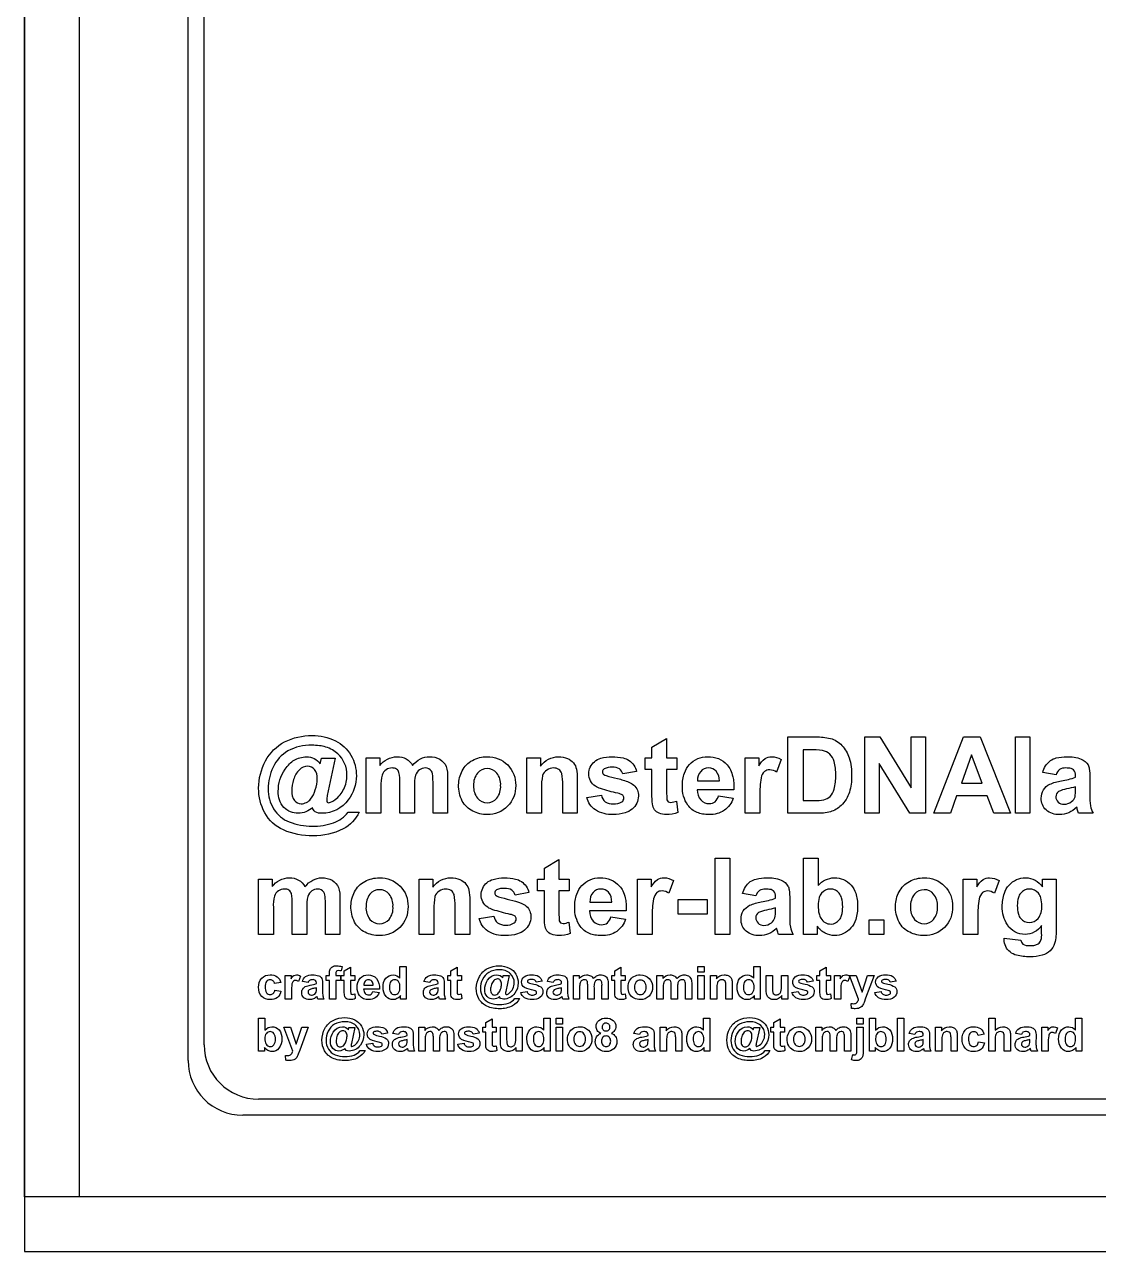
# Model space of a CAD drawing. Header units: millimetres. Extents: x -155 to 155, y -112 to 112.
# Drawn here: x -155 to -56.5, y -112.5 to 0 of the extents above; entities that cross this region are included whole.
import ezdxf

# ---------------------------------------------------------------- set-up
doc = ezdxf.new("R2010")
doc.units = ezdxf.units.MM
doc.layers.get('0').update_dxf_attribs({"lineweight": 25, "true_color": 0xffffff})

msp = doc.modelspace()

# ---------------------------------------------------------------- linework, layer by layer
for p, q in [((-140, -95), (-140, 95)), ((-138.54, -93.54), (-138.54, 93.54)), ((133.54, -98.54), (-133.54, -98.54)), ((135, -100), (-135, -100))]:
    msp.add_line(p, q)
at = {"flags": 128}
for points in [[(-155, -112.5), (155, -112.5), (155, 112.5), (-155, 112.5)], [(-150, -107.5), (-155, -107.5), (-155, 112.5), (-150, 112.5)], [(-77.96, -72.32), (-77.96, -65.32), (-76.58, -65.32), (-73.72, -70), (-73.72, -65.32), (-72.4, -65.32), (-72.4, -72.32), (-73.82, -72.32), (-76.64, -67.76), (-76.64, -72.32)], [(-64.6, -72.32), (-66.14, -72.32), (-66.75, -70.73), (-69.55, -70.73), (-70.12, -72.32), (-71.62, -72.32), (-68.9, -65.32), (-67.4, -65.32)], [(-64.16, -72.32), (-64.16, -65.32), (-62.82, -65.32), (-62.82, -72.32)], [(-67.2, -69.56), (-68.17, -66.96), (-69.11, -69.56)], [(-91.67, -83.43), (-91.67, -76.43), (-90.33, -76.43), (-90.33, -83.43)], [(-95.06, -81.56), (-95.06, -80.22), (-92.42, -80.22), (-92.42, -81.56)], [(-77.56, -83.43), (-77.56, -82.08), (-76.21, -82.08), (-76.21, -83.43)], [(-93.26, -86.89), (-93.26, -86.36), (-92.69, -86.36), (-92.69, -86.89)], [(-93.26, -89.36), (-93.26, -87.19), (-92.69, -87.19), (-92.69, -89.36)], [(-106.25, -91.65), (-106.25, -91.12), (-105.68, -91.12), (-105.68, -91.65)], [(-78.69, -91.65), (-78.69, -91.12), (-78.12, -91.12), (-78.12, -91.65)], [(-74.96, -94.12), (-74.96, -91.12), (-74.39, -91.12), (-74.39, -94.12)], [(-106.25, -94.12), (-106.25, -91.94), (-105.68, -91.94), (-105.68, -94.12)], [(155, -107.5), (-155, -107.5), (-155, -112.5), (155, -112.5)]]:
    msp.add_lwpolyline(points, close=True, dxfattribs=at)
for points in [[(-125.34, -72.23), (-124.32, -72.23, -0.156243), (-125.79, -73.75, -0.12852), (-128.55, -74.38, -0.109435), (-131.27, -73.85, -0.166187), (-132.98, -72.28, -0.125918), (-133.54, -70.02, -0.128105), (-132.9, -67.52, -0.150449), (-131.16, -65.78, -0.123071), (-128.64, -65.2, -0.117585), (-126.5, -65.67, -0.1509), (-125.07, -67, -0.13316), (-124.58, -68.88, -0.168806), (-125.33, -71.08, -0.248289), (-127.74, -72.32, -0.148642), (-128.34, -72.19, -0.188043), (-128.6, -71.78, -0.201905), (-129.9, -72.32, -0.213575), (-131.22, -71.78, -0.199219), (-131.74, -70.32, -0.153972), (-131.11, -68.28, -0.049048), (-130.7, -67.78, -0.05911), (-130.28, -67.45, -0.069768), (-129.75, -67.23, -0.066143), (-129.15, -67.15, -0.276439), (-127.9, -67.8), (-127.78, -67.27), (-126.52, -67.27), (-127.24, -70.69, 0.038222), (-127.3, -71.11, 0.189054), (-127.25, -71.29, 0.219244), (-127.12, -71.35, 0.153553), (-126.53, -71.07, 0.120212), (-125.74, -70.1, 0.116343), (-125.44, -68.83, 0.217836), (-126.29, -66.87, 0.059567), (-126.78, -66.51, 0.054528), (-127.39, -66.25, 0.040073), (-127.96, -66.13, 0.033246), (-128.66, -66.08, 0.134511), (-130.85, -66.61, 0.153583), (-132.21, -68.09, 0.112984), (-132.67, -70.09, 0.141524), (-132.16, -71.92, 0.162166), (-130.73, -73.12, 0.098602), (-128.63, -73.5, 0.092094), (-126.66, -73.19, 0.13646)], [(-95.21, -67.25), (-95.21, -68.32), (-96.13, -68.32), (-96.13, -70.37, 0.035648), (-96.1, -71.09, 0.181628), (-95.98, -71.26, 0.160133), (-95.76, -71.33, 0.080417), (-95.22, -71.2), (-95.1, -72.24, -0.102177), (-96.16, -72.44, -0.099927), (-96.82, -72.32, -0.141846), (-97.24, -72, -0.113145), (-97.43, -71.48, -0.036427), (-97.48, -70.53), (-97.48, -68.32), (-98.09, -68.32), (-98.09, -67.25), (-97.48, -67.25), (-97.48, -66.25), (-96.13, -65.46), (-96.13, -67.25)], [(-85.03, -65.32), (-82.45, -65.32, -0.066651), (-81.12, -65.46, -0.13445), (-80.06, -66.1, -0.108888), (-79.39, -67.24, -0.081368), (-79.17, -68.89, -0.082349), (-79.38, -70.38, -0.118801), (-80.13, -71.62, -0.116207), (-81.12, -72.18, -0.074054), (-82.37, -72.32), (-85.03, -72.32)], [(-123.67, -67.25), (-122.43, -67.25), (-122.43, -67.95, -0.235277), (-120.85, -67.14, -0.129718), (-120, -67.34, -0.139613), (-119.42, -67.95, -0.101575), (-118.7, -67.34, -0.12192), (-117.87, -67.14, -0.1345), (-116.92, -67.37, -0.162862), (-116.35, -68.03, -0.092461), (-116.21, -69.08), (-116.21, -72.32), (-117.55, -72.32), (-117.55, -69.43, 0.035317), (-117.6, -68.69, 0.105713), (-117.69, -68.45, 0.270403), (-118.26, -68.17, 0.156037), (-118.79, -68.34, 0.166543), (-119.15, -68.84, 0.073079), (-119.26, -69.89), (-119.26, -72.32), (-120.6, -72.32), (-120.6, -69.55, 0.062351), (-120.67, -68.59, 0.164044), (-120.89, -68.27, 0.153701), (-121.3, -68.17, 0.152556), (-121.86, -68.33, 0.168035), (-122.22, -68.82, 0.073712), (-122.33, -69.86), (-122.33, -72.32), (-123.67, -72.32)], [(-115.2, -69.72, -0.123553), (-114.87, -68.42, -0.150998), (-113.94, -67.47, -0.127339), (-112.59, -67.14, -0.209086), (-110.7, -67.89, -0.204443), (-109.97, -69.77, -0.204026), (-110.71, -71.68, -0.209746), (-112.58, -72.44, -0.117631), (-113.91, -72.12, -0.158117), (-114.87, -71.2, -0.125277)], [(-104.32, -72.32), (-105.66, -72.32), (-105.66, -69.74, 0.066918), (-105.75, -68.67, 0.160893), (-106.03, -68.3, 0.155342), (-106.49, -68.17, 0.155656), (-107.12, -68.36, 0.169059), (-107.5, -68.86, 0.067136), (-107.6, -70.03), (-107.6, -72.32), (-108.94, -72.32), (-108.94, -67.25), (-107.7, -67.25), (-107.7, -68, -0.245315), (-106.03, -67.14, -0.103846), (-105.22, -67.3, -0.128938), (-104.66, -67.71, -0.10627), (-104.4, -68.27, -0.054174), (-104.32, -69.17)], [(-103.45, -70.88), (-102.11, -70.67, 0.18029), (-101.76, -71.27, 0.166391), (-101.02, -71.47, 0.155465), (-100.24, -71.28, 0.248645), (-100.06, -70.92, 0.199595), (-100.16, -70.67, 0.114268), (-100.61, -70.49, -0.022667), (-102.2, -70.06, -0.072706), (-102.66, -69.84, -0.264093), (-103.27, -68.7, -0.228968), (-102.75, -67.59, -0.110544), (-102.17, -67.28, -0.067917), (-101.13, -67.14, -0.053984), (-100.12, -67.25, -0.093887), (-99.58, -67.48, -0.182043), (-98.89, -68.48), (-100.15, -68.71, 0.180964), (-100.46, -68.26, 0.151203), (-101.11, -68.1, 0.135077), (-101.87, -68.25, 0.26238), (-102.02, -68.52, 0.248693), (-101.89, -68.77, 0.085884), (-101.69, -68.87, 0.017239), (-100.63, -69.14, -0.039026), (-99.6, -69.47, -0.078719), (-99.14, -69.74, -0.229739), (-98.72, -70.74, -0.228885), (-99.3, -71.94, -0.107309), (-99.94, -72.28, -0.070881), (-101.02, -72.44, -0.153163), (-102.66, -72.02, -0.185415)], [(-91.37, -70.71), (-90.03, -70.94, -0.161959), (-90.84, -72.05, -0.154546), (-92.24, -72.44, -0.043264), (-92.85, -72.39, -0.053183), (-93.33, -72.25, -0.068844), (-93.81, -71.97, -0.069277), (-94.19, -71.57, -0.16058), (-94.69, -69.83, -0.080703), (-94.5, -68.64, -0.106223), (-94.04, -67.85, -0.218854), (-92.37, -67.14, -0.225986), (-90.58, -67.89, -0.068412), (-90.29, -68.34, -0.055312), (-90.07, -68.97, -0.033976), (-89.98, -69.5, -0.02689), (-89.96, -70.18), (-93.32, -70.18, 0.187559), (-92.99, -71.1, 0.216955), (-92.22, -71.44, 0.174733), (-91.69, -71.26, 0.154824)], [(-87.58, -72.32), (-88.92, -72.32), (-88.92, -67.25), (-87.67, -67.25), (-87.67, -67.97, -0.103253), (-87.1, -67.3, -0.145294), (-86.52, -67.14, -0.137444), (-85.63, -67.39), (-86.05, -68.56, 0.144699), (-86.68, -68.34, 0.173622), (-87.16, -68.5, 0.154431), (-87.47, -69.06, 0.053588), (-87.58, -70.76)], [(-83.62, -66.51), (-83.62, -71.15), (-82.57, -71.15, 0.05583), (-81.71, -71.08, 0.124678), (-81.14, -70.79, 0.132218), (-80.77, -70.11, 0.07098), (-80.63, -68.83, 0.075421), (-80.77, -67.58, 0.124877), (-81.17, -66.91, 0.138766), (-81.83, -66.58, 0.045436), (-82.99, -66.51)], [(-60.43, -68.8), (-61.65, -68.58, -0.176423), (-60.94, -67.49, -0.095549), (-60.41, -67.25, -0.058285), (-59.46, -67.14, -0.10661), (-58.12, -67.35, -0.157683), (-57.5, -67.89, -0.088446), (-57.38, -68.23, -0.037021), (-57.32, -69.09), (-57.34, -70.66, 0.045526), (-57.27, -71.64, 0.062955), (-57.03, -72.32), (-58.36, -72.32, -0.021123), (-58.49, -71.93, 0.01707), (-58.53, -71.77, -0.092773), (-59.27, -72.27, -0.10221), (-60.1, -72.44, -0.196135), (-61.34, -72.01, -0.215839), (-61.79, -70.94, -0.140244), (-61.58, -70.17, -0.147101), (-61.01, -69.66, -0.062063), (-59.94, -69.35, 0.046078), (-58.64, -69.02), (-58.64, -68.88, 0.220211), (-58.83, -68.33, 0.122377), (-59.04, -68.22, 0.056214), (-59.55, -68.17, 0.153548), (-60.11, -68.31, 0.154632)], [(-130.5, -70.27, 0.176807), (-130.26, -71.16, 0.229682), (-129.65, -71.45, 0.130467), (-129.14, -71.32, 0.093659), (-128.78, -71.02, 0.097299), (-128.34, -70.17, 0.07955), (-128.16, -69.13, 0.182195), (-128.41, -68.3, 0.228124), (-129.04, -68.01, 0.19283), (-129.8, -68.33, 0.136434), (-130.33, -69.23, 0.072312)], [(-113.83, -69.79, 0.186259), (-113.47, -70.94, 0.223842), (-112.58, -71.35, 0.224846), (-111.7, -70.94, 0.184924), (-111.35, -69.78, 0.185585), (-111.7, -68.63, 0.224846), (-112.58, -68.23, 0.223842), (-113.47, -68.63, 0.186259)], [(-91.29, -69.35, 0.187385), (-91.59, -68.47, 0.215443), (-92.29, -68.17, 0.2234), (-93.01, -68.49, 0.191238), (-93.3, -69.35)], [(-58.64, -69.89, -0.025113), (-59.46, -70.09, 0.078457), (-60.19, -70.33, 0.257618), (-60.45, -70.8, 0.210403), (-60.24, -71.29, 0.20332), (-59.7, -71.49, 0.161687), (-59.01, -71.25, 0.167362), (-58.69, -70.81, 0.062162), (-58.64, -70.16)], [(-83.57, -83.43), (-83.57, -76.43), (-82.23, -76.43), (-82.23, -78.95, -0.225809), (-80.76, -78.24, -0.222007), (-79.22, -78.91, -0.107927), (-78.8, -79.65, -0.07638), (-78.62, -80.84, -0.07508), (-78.8, -82.07, -0.106003), (-79.24, -82.84, -0.225712), (-80.74, -83.54, -0.120814), (-81.59, -83.32, -0.120148), (-82.32, -82.68), (-82.32, -83.43)], [(-105.08, -78.36), (-105.08, -79.42), (-106, -79.42), (-106, -81.47, 0.035648), (-105.97, -82.19, 0.181628), (-105.85, -82.36, 0.160133), (-105.63, -82.43, 0.080417), (-105.09, -82.3), (-104.97, -83.34, -0.102177), (-106.03, -83.54, -0.099927), (-106.69, -83.42, -0.141846), (-107.11, -83.1, -0.113145), (-107.3, -82.58, -0.036427), (-107.34, -81.64), (-107.34, -79.42), (-107.96, -79.42), (-107.96, -78.36), (-107.34, -78.36), (-107.34, -77.35), (-106, -76.56), (-106, -78.36)], [(-133.54, -78.36), (-132.3, -78.36), (-132.3, -79.05, -0.235277), (-130.72, -78.24, -0.129718), (-129.87, -78.44, -0.139613), (-129.29, -79.05, -0.101575), (-128.56, -78.44, -0.12192), (-127.74, -78.24, -0.1345), (-126.79, -78.47, -0.162862), (-126.22, -79.13, -0.092461), (-126.08, -80.18), (-126.08, -83.43), (-127.42, -83.43), (-127.42, -80.53, 0.035317), (-127.47, -79.79, 0.105713), (-127.56, -79.55, 0.270403), (-128.13, -79.27, 0.156037), (-128.66, -79.44, 0.166543), (-129.02, -79.94, 0.073079), (-129.13, -80.99), (-129.13, -83.43), (-130.47, -83.43), (-130.47, -80.65, 0.062351), (-130.54, -79.69, 0.164044), (-130.76, -79.37, 0.153701), (-131.17, -79.27, 0.152556), (-131.73, -79.43, 0.168035), (-132.09, -79.92, 0.073712), (-132.19, -80.96), (-132.19, -83.43), (-133.54, -83.43)], [(-125.07, -80.82, -0.123553), (-124.74, -79.53, -0.150998), (-123.81, -78.57, -0.127339), (-122.46, -78.24, -0.209086), (-120.57, -78.99, -0.204443), (-119.84, -80.88, -0.204026), (-120.58, -82.78, -0.209746), (-122.45, -83.54, -0.117631), (-123.78, -83.23, -0.158117), (-124.74, -82.3, -0.125277)], [(-114.19, -83.43), (-115.53, -83.43), (-115.53, -80.84, 0.066918), (-115.62, -79.78, 0.160893), (-115.9, -79.4, 0.155342), (-116.36, -79.27, 0.155656), (-116.99, -79.46, 0.169059), (-117.37, -79.96, 0.067136), (-117.47, -81.13), (-117.47, -83.43), (-118.81, -83.43), (-118.81, -78.36), (-117.57, -78.36), (-117.57, -79.1, -0.245315), (-115.9, -78.24, -0.103846), (-115.08, -78.4, -0.128938), (-114.53, -78.81, -0.10627), (-114.26, -79.37, -0.054174), (-114.19, -80.27)], [(-113.32, -81.98), (-111.97, -81.77, 0.18029), (-111.63, -82.37, 0.166391), (-110.89, -82.57, 0.155465), (-110.11, -82.38, 0.248645), (-109.93, -82.02, 0.199595), (-110.03, -81.77, 0.114268), (-110.47, -81.59, -0.022667), (-112.07, -81.16, -0.072706), (-112.53, -80.94, -0.264093), (-113.13, -79.8, -0.228968), (-112.61, -78.69, -0.110544), (-112.04, -78.38, -0.067917), (-111, -78.24, -0.053984), (-109.99, -78.35, -0.093887), (-109.45, -78.58, -0.182043), (-108.76, -79.58), (-110.02, -79.82, 0.180964), (-110.33, -79.36, 0.151203), (-110.98, -79.21, 0.135077), (-111.74, -79.35, 0.26238), (-111.89, -79.63, 0.248693), (-111.75, -79.87, 0.085884), (-111.56, -79.97, 0.017239), (-110.5, -80.25, -0.039026), (-109.47, -80.57, -0.078719), (-109, -80.84, -0.229739), (-108.58, -81.84, -0.228885), (-109.17, -83.04, -0.107309), (-109.81, -83.39, -0.070881), (-110.89, -83.54, -0.153163), (-112.53, -83.12, -0.185415)], [(-101.24, -81.81), (-99.9, -82.04, -0.161959), (-100.71, -83.16, -0.154546), (-102.1, -83.54, -0.043264), (-102.71, -83.49, -0.053183), (-103.19, -83.35, -0.068844), (-103.68, -83.07, -0.069277), (-104.06, -82.68, -0.16058), (-104.56, -80.93, -0.080703), (-104.37, -79.74, -0.106223), (-103.9, -78.95, -0.218854), (-102.24, -78.24, -0.225986), (-100.45, -78.99, -0.068412), (-100.15, -79.44, -0.055312), (-99.93, -80.07, -0.033976), (-99.85, -80.6, -0.02689), (-99.83, -81.28), (-103.19, -81.28, 0.187559), (-102.86, -82.21, 0.216955), (-102.09, -82.54, 0.174733), (-101.56, -82.37, 0.154824)], [(-97.45, -83.43), (-98.79, -83.43), (-98.79, -78.36), (-97.54, -78.36), (-97.54, -79.08, -0.103253), (-96.97, -78.4, -0.145294), (-96.39, -78.24, -0.137444), (-95.5, -78.49), (-95.92, -79.66, 0.144699), (-96.55, -79.44, 0.173622), (-97.03, -79.6, 0.154431), (-97.33, -80.16, 0.053588), (-97.45, -81.86)], [(-87.95, -79.9), (-89.17, -79.68, -0.176423), (-88.46, -78.59, -0.095549), (-87.92, -78.35, -0.058285), (-86.97, -78.24, -0.10661), (-85.63, -78.45, -0.157683), (-85.01, -78.99, -0.088446), (-84.9, -79.34, -0.037021), (-84.84, -80.19), (-84.85, -81.76, 0.045526), (-84.79, -82.75, 0.062955), (-84.54, -83.43), (-85.87, -83.43, -0.021123), (-86, -83.03, 0.01707), (-86.05, -82.87, -0.092773), (-86.78, -83.37, -0.10221), (-87.62, -83.54, -0.196135), (-88.85, -83.12, -0.215839), (-89.31, -82.04, -0.140244), (-89.1, -81.28, -0.147101), (-88.52, -80.76, -0.062063), (-87.46, -80.45, 0.046078), (-86.15, -80.12), (-86.15, -79.98, 0.220211), (-86.34, -79.43, 0.122377), (-86.56, -79.32, 0.056214), (-87.07, -79.27, 0.153548), (-87.62, -79.41, 0.154632)], [(-75.15, -80.82, -0.123553), (-74.82, -79.53, -0.150998), (-73.88, -78.57, -0.127339), (-72.53, -78.24, -0.209086), (-70.65, -78.99, -0.204443), (-69.91, -80.88, -0.204026), (-70.65, -82.78, -0.209746), (-72.52, -83.54, -0.117631), (-73.85, -83.23, -0.158117), (-74.82, -82.3, -0.125277)], [(-67.59, -83.43), (-68.94, -83.43), (-68.94, -78.36), (-67.69, -78.36), (-67.69, -79.08, -0.103253), (-67.11, -78.4, -0.145294), (-66.53, -78.24, -0.137444), (-65.65, -78.49), (-66.07, -79.66, 0.144699), (-66.7, -79.44, 0.173622), (-67.17, -79.6, 0.154431), (-67.48, -80.16, 0.053588), (-67.59, -81.86)], [(-65.18, -83.76), (-63.65, -83.95, 0.202874), (-63.47, -84.31, 0.157057), (-62.87, -84.46, 0.130763), (-62.08, -84.3, 0.171114), (-61.81, -83.96, 0.076419), (-61.75, -83.35), (-61.75, -82.6, -0.252912), (-63.27, -83.43, -0.262299), (-64.89, -82.56, -0.153576), (-65.36, -80.86, -0.076427), (-65.17, -79.66, -0.108911), (-64.74, -78.91, -0.220816), (-63.22, -78.24, -0.251601), (-61.67, -79.07), (-61.67, -78.36), (-60.41, -78.36), (-60.41, -82.91, -0.074851), (-60.56, -84.25, -0.123912), (-60.97, -84.94, -0.112468), (-61.69, -85.34, -0.07617), (-62.82, -85.48, -0.059314), (-64.05, -85.34, -0.112722), (-64.65, -85.04, -0.236825), (-65.18, -83.92, -0.012196)], [(-123.69, -80.89, 0.186259), (-123.34, -82.05, 0.223842), (-122.45, -82.45, 0.224846), (-121.57, -82.05, 0.184924), (-121.22, -80.88, 0.185585), (-121.57, -79.74, 0.224846), (-122.45, -79.33, 0.223842), (-123.34, -79.74, 0.186259)], [(-101.16, -80.46, 0.187385), (-101.46, -79.57, 0.215443), (-102.16, -79.27, 0.2234), (-102.88, -79.59, 0.191238), (-103.16, -80.46)], [(-82.24, -80.78, 0.052542), (-82.16, -81.54, 0.09331), (-81.99, -81.95, 0.270329), (-81.06, -82.48, 0.23536), (-80.3, -82.1, 0.108774), (-80.09, -81.69, 0.064025), (-79.99, -80.91, 0.061659), (-80.09, -80.07, 0.110552), (-80.31, -79.65, 0.236623), (-81.11, -79.27, 0.230581), (-81.92, -79.64, 0.108589), (-82.14, -80.05, 0.068573)], [(-73.77, -80.89, 0.186259), (-73.41, -82.05, 0.223842), (-72.53, -82.45, 0.224846), (-71.65, -82.05, 0.184924), (-71.29, -80.88, 0.185585), (-71.65, -79.74, 0.224846), (-72.53, -79.33, 0.223842), (-73.41, -79.74, 0.186259)], [(-63.98, -80.79, 0.064769), (-63.88, -81.56, 0.109598), (-63.67, -81.97, 0.233796), (-62.9, -82.34, 0.225614), (-62.07, -81.96, 0.183249), (-61.73, -80.82, 0.067788), (-61.83, -80.07, 0.108866), (-62.05, -79.65, 0.231216), (-62.87, -79.27, 0.233989), (-63.67, -79.64, 0.107513), (-63.88, -80.05, 0.066839)], [(-86.15, -80.99, -0.025113), (-86.97, -81.2, 0.078457), (-87.7, -81.43, 0.257618), (-87.96, -81.9, 0.210403), (-87.75, -82.39, 0.20332), (-87.22, -82.6, 0.161687), (-86.53, -82.36, 0.167362), (-86.21, -81.91, 0.062162), (-86.15, -81.26)], [(-127.36, -87.19), (-127.04, -87.19), (-127.04, -87.02, -0.095908), (-126.98, -86.61, -0.171689), (-126.77, -86.39, -0.124726), (-126.37, -86.31, -0.076432), (-125.89, -86.38), (-125.97, -86.78, 0.05875), (-126.23, -86.75, 0.208687), (-126.41, -86.81, 0.175865), (-126.46, -87.03), (-126.46, -87.19), (-126.03, -87.19), (-126.03, -87.64), (-126.46, -87.64), (-126.46, -89.36), (-127.04, -89.36), (-127.04, -87.64), (-127.36, -87.64)], [(-124.72, -87.19), (-124.72, -87.65), (-125.12, -87.65), (-125.12, -88.52, 0.035648), (-125.1, -88.83, 0.181628), (-125.05, -88.9, 0.160133), (-124.96, -88.93, 0.080417), (-124.73, -88.88), (-124.68, -89.32, -0.102177), (-125.13, -89.41, -0.099927), (-125.41, -89.36, -0.141846), (-125.59, -89.22, -0.113145), (-125.67, -89, -0.036427), (-125.69, -88.59), (-125.69, -87.65), (-125.96, -87.65), (-125.96, -87.19), (-125.69, -87.19), (-125.69, -86.76), (-125.12, -86.42), (-125.12, -87.19)], [(-120.01, -89.36), (-120.54, -89.36), (-120.54, -89.04, -0.123233), (-120.86, -89.32, -0.118417), (-121.22, -89.41, -0.22497), (-121.86, -89.11, -0.186103), (-122.13, -88.27, -0.187536), (-121.87, -87.43, -0.222007), (-121.21, -87.14, -0.225809), (-120.58, -87.44), (-120.58, -86.36), (-120.01, -86.36)], [(-114.95, -87.19), (-114.95, -87.65), (-115.35, -87.65), (-115.35, -88.52, 0.035648), (-115.34, -88.83, 0.181628), (-115.29, -88.9, 0.160133), (-115.19, -88.93, 0.080417), (-114.96, -88.88), (-114.91, -89.32, -0.102177), (-115.36, -89.41, -0.099927), (-115.64, -89.36, -0.141846), (-115.83, -89.22, -0.113145), (-115.91, -89, -0.036427), (-115.92, -88.59), (-115.92, -87.65), (-116.19, -87.65), (-116.19, -87.19), (-115.92, -87.19), (-115.92, -86.76), (-115.35, -86.42), (-115.35, -87.19)], [(-110.06, -89.32), (-109.63, -89.32, -0.156243), (-110.26, -89.97, -0.12852), (-111.44, -90.24, -0.109435), (-112.61, -90.01, -0.166187), (-113.34, -89.34, -0.125918), (-113.58, -88.37, -0.128105), (-113.3, -87.3, -0.150449), (-112.56, -86.56, -0.123071), (-111.48, -86.31, -0.117585), (-110.56, -86.51, -0.1509), (-109.95, -87.08, -0.13316), (-109.74, -87.88, -0.168806), (-110.06, -88.83, -0.248289), (-111.09, -89.36, -0.148642), (-111.35, -89.3, -0.188043), (-111.46, -89.13, -0.201905), (-112.02, -89.36, -0.213575), (-112.58, -89.13, -0.199219), (-112.81, -88.5, -0.153972), (-112.54, -87.62, -0.264068), (-111.7, -87.14, -0.276439), (-111.16, -87.42), (-111.11, -87.19), (-110.57, -87.19), (-110.88, -88.66, 0.038222), (-110.9, -88.84, 0.189054), (-110.88, -88.92, 0.219244), (-110.82, -88.94, 0.153553), (-110.57, -88.82, 0.120212), (-110.23, -88.41, 0.116343), (-110.1, -87.86, 0.217836), (-110.47, -87.02, 0.193529), (-111.49, -86.68, 0.134511), (-112.43, -86.91, 0.153583), (-113.01, -87.55, 0.112984), (-113.2, -88.4, 0.141524), (-112.98, -89.19, 0.162166), (-112.37, -89.7, 0.098602), (-111.47, -89.87, 0.092094), (-110.63, -89.73, 0.13646)], [(-99.92, -87.19), (-99.92, -87.65), (-100.32, -87.65), (-100.32, -88.52, 0.035648), (-100.31, -88.83, 0.181628), (-100.25, -88.9, 0.160133), (-100.16, -88.93, 0.080417), (-99.93, -88.88), (-99.88, -89.32, -0.102177), (-100.33, -89.41, -0.099927), (-100.61, -89.36, -0.141846), (-100.79, -89.22, -0.113145), (-100.88, -89, -0.036427), (-100.89, -88.59), (-100.89, -87.65), (-101.16, -87.65), (-101.16, -87.19), (-100.89, -87.19), (-100.89, -86.76), (-100.32, -86.42), (-100.32, -87.19)], [(-87.55, -89.36), (-88.09, -89.36), (-88.09, -89.04, -0.123233), (-88.4, -89.32, -0.118417), (-88.77, -89.41, -0.22497), (-89.41, -89.11, -0.186103), (-89.67, -88.27, -0.187536), (-89.41, -87.43, -0.222007), (-88.76, -87.14, -0.225809), (-88.13, -87.44), (-88.13, -86.36), (-87.55, -86.36)], [(-81.11, -87.19), (-81.11, -87.65), (-81.5, -87.65), (-81.5, -88.52, 0.035648), (-81.49, -88.83, 0.181628), (-81.44, -88.9, 0.160133), (-81.35, -88.93, 0.080417), (-81.11, -88.88), (-81.06, -89.32, -0.102177), (-81.52, -89.41, -0.099927), (-81.8, -89.36, -0.141846), (-81.98, -89.22, -0.113145), (-82.06, -89, -0.036427), (-82.08, -88.59), (-82.08, -87.65), (-82.35, -87.65), (-82.35, -87.19), (-82.08, -87.19), (-82.08, -86.76), (-81.5, -86.42), (-81.5, -87.19)], [(-131.51, -87.83), (-132.08, -87.93, 0.180024), (-132.21, -87.68, 0.182089), (-132.47, -87.59, 0.228688), (-132.82, -87.74, 0.1736), (-132.94, -88.23, 0.163954), (-132.81, -88.78, 0.237492), (-132.47, -88.94, 0.189645), (-132.2, -88.85, 0.161487), (-132.05, -88.53), (-131.49, -88.62, -0.174105), (-131.82, -89.21, -0.171894), (-132.49, -89.41, -0.214944), (-133.25, -89.11, -0.195818), (-133.54, -88.28, -0.196571), (-133.25, -87.44, -0.213677), (-132.48, -87.14, -0.159739), (-131.85, -87.31, -0.168409)], [(-130.53, -89.36), (-131.1, -89.36), (-131.1, -87.19), (-130.57, -87.19), (-130.57, -87.5, -0.103253), (-130.32, -87.21, -0.145294), (-130.07, -87.14, -0.137444), (-129.69, -87.25), (-129.87, -87.75, 0.144699), (-130.14, -87.65, 0.173622), (-130.35, -87.72, 0.154431), (-130.48, -87.96, 0.053588), (-130.53, -88.69)], [(-129.01, -87.85), (-129.53, -87.76, -0.176423), (-129.23, -87.29, -0.15141), (-128.59, -87.14, -0.10661), (-128.02, -87.23, -0.157683), (-127.75, -87.46, -0.111059), (-127.67, -87.97), (-127.68, -88.65, 0.045526), (-127.65, -89.07, 0.062955), (-127.55, -89.36), (-128.12, -89.36, -0.021123), (-128.17, -89.19, 0.01707), (-128.19, -89.12, -0.092773), (-128.51, -89.34, -0.10221), (-128.87, -89.41, -0.196135), (-129.4, -89.23, -0.215839), (-129.59, -88.77, -0.140244), (-129.5, -88.44, -0.147101), (-129.26, -88.22, -0.062063), (-128.8, -88.08, 0.046078), (-128.24, -87.94), (-128.24, -87.88, 0.220211), (-128.32, -87.65, 0.166001), (-128.63, -87.58, 0.153548), (-128.87, -87.64, 0.154632)], [(-123.07, -88.67), (-122.5, -88.76, -0.161959), (-122.85, -89.24, -0.154546), (-123.45, -89.41, -0.25062), (-124.29, -89.04, -0.16058), (-124.5, -88.29, -0.192752), (-124.22, -87.44, -0.218854), (-123.5, -87.14, -0.225986), (-122.74, -87.46, -0.18564), (-122.47, -88.44), (-123.91, -88.44, 0.187559), (-123.77, -88.84, 0.216955), (-123.44, -88.98, 0.174733), (-123.21, -88.91, 0.154824)], [(-123.04, -88.09, 0.187385), (-123.17, -87.71, 0.215443), (-123.47, -87.58, 0.2234), (-123.78, -87.71, 0.191238), (-123.9, -88.09)], [(-121.54, -88.23, 0.130962), (-121.45, -88.73, 0.278517), (-121.06, -88.95, 0.235348), (-120.72, -88.79, 0.172905), (-120.58, -88.28, 0.167526), (-120.72, -87.74, 0.236623), (-121.06, -87.58, 0.231298), (-121.41, -87.74, 0.177239)], [(-117.85, -87.85), (-118.38, -87.76, -0.176423), (-118.07, -87.29, -0.15141), (-117.43, -87.14, -0.10661), (-116.86, -87.23, -0.157683), (-116.6, -87.46, -0.111059), (-116.52, -87.97), (-116.53, -88.65, 0.045526), (-116.5, -89.07, 0.062955), (-116.39, -89.36), (-116.96, -89.36, -0.021123), (-117.02, -89.19, 0.01707), (-117.04, -89.12, -0.092773), (-117.35, -89.34, -0.10221), (-117.71, -89.41, -0.196135), (-118.24, -89.23, -0.215839), (-118.43, -88.77, -0.140244), (-118.35, -88.44, -0.147101), (-118.1, -88.22, -0.062063), (-117.64, -88.08, 0.046078), (-117.08, -87.94), (-117.08, -87.88, 0.220211), (-117.17, -87.65, 0.166001), (-117.47, -87.58, 0.153548), (-117.71, -87.64, 0.154632)], [(-112.28, -88.48, 0.176807), (-112.17, -88.86, 0.229682), (-111.91, -88.99, 0.130467), (-111.69, -88.93, 0.093659), (-111.54, -88.8, 0.097299), (-111.35, -88.44, 0.07955), (-111.27, -87.99, 0.182195), (-111.38, -87.63, 0.228124), (-111.65, -87.51, 0.19283), (-111.97, -87.65, 0.136434), (-112.2, -88.03, 0.072312)], [(-109.51, -88.74), (-108.93, -88.65, 0.18029), (-108.78, -88.91, 0.166391), (-108.46, -88.99, 0.155465), (-108.13, -88.91, 0.248645), (-108.05, -88.76, 0.199595), (-108.09, -88.65, 0.114268), (-108.29, -88.57, -0.075004), (-109.17, -88.29, -0.264093), (-109.43, -87.8, -0.228968), (-109.2, -87.33, -0.177758), (-108.51, -87.14, -0.143524), (-107.85, -87.28, -0.182043), (-107.55, -87.71), (-108.09, -87.81, 0.180964), (-108.22, -87.62, 0.151203), (-108.5, -87.55, 0.135077), (-108.83, -87.61, 0.26238), (-108.89, -87.73, 0.248693), (-108.83, -87.84, 0.065282), (-108.3, -88, -0.109263), (-107.66, -88.25, -0.229739), (-107.48, -88.68, -0.228885), (-107.72, -89.19, -0.179666), (-108.46, -89.41, -0.153163), (-109.17, -89.23, -0.185415)], [(-106.54, -87.85), (-107.06, -87.76, -0.176423), (-106.76, -87.29, -0.15141), (-106.12, -87.14, -0.10661), (-105.55, -87.23, -0.157683), (-105.28, -87.46, -0.111059), (-105.21, -87.97), (-105.21, -88.65, 0.045526), (-105.19, -89.07, 0.062955), (-105.08, -89.36), (-105.65, -89.36, -0.021123), (-105.71, -89.19, 0.01707), (-105.73, -89.12, -0.092773), (-106.04, -89.34, -0.10221), (-106.4, -89.41, -0.196135), (-106.93, -89.23, -0.215839), (-107.12, -88.77, -0.140244), (-107.03, -88.44, -0.147101), (-106.79, -88.22, -0.062063), (-106.33, -88.08, 0.046078), (-105.77, -87.94), (-105.77, -87.88, 0.220211), (-105.85, -87.65, 0.166001), (-106.16, -87.58, 0.153548), (-106.4, -87.64, 0.154632)], [(-104.68, -87.19), (-104.15, -87.19), (-104.15, -87.48, -0.235277), (-103.47, -87.14, -0.129718), (-103.11, -87.22, -0.139613), (-102.86, -87.48, -0.101575), (-102.55, -87.22, -0.12192), (-102.2, -87.14, -0.1345), (-101.79, -87.23, -0.162862), (-101.54, -87.52, -0.092461), (-101.49, -87.97), (-101.49, -89.36), (-102.06, -89.36), (-102.06, -88.12, 0.115589), (-102.12, -87.7, 0.270403), (-102.37, -87.58, 0.156037), (-102.59, -87.65, 0.166543), (-102.75, -87.87, 0.073079), (-102.79, -88.32), (-102.79, -89.36), (-103.37, -89.36), (-103.37, -88.17, 0.062351), (-103.4, -87.76, 0.164044), (-103.49, -87.62, 0.153701), (-103.67, -87.58, 0.152556), (-103.91, -87.65, 0.168035), (-104.06, -87.86, 0.073712), (-104.11, -88.3), (-104.11, -89.36), (-104.68, -89.36)], [(-99.67, -88.24, -0.123553), (-99.53, -87.69, -0.150998), (-99.13, -87.28, -0.127339), (-98.55, -87.14, -0.209086), (-97.74, -87.46, -0.204443), (-97.42, -88.27, -0.204026), (-97.74, -89.08, -0.209746), (-98.54, -89.41, -0.117631), (-99.11, -89.27, -0.158117), (-99.53, -88.88, -0.125277)], [(-99.08, -88.27, 0.186259), (-98.92, -88.77, 0.223842), (-98.55, -88.94, 0.224846), (-98.17, -88.77, 0.184924), (-98.02, -88.27, 0.185585), (-98.17, -87.78, 0.224846), (-98.55, -87.61, 0.223842), (-98.92, -87.78, 0.186259)], [(-97.02, -87.19), (-96.49, -87.19), (-96.49, -87.48, -0.235277), (-95.82, -87.14, -0.129718), (-95.46, -87.22, -0.139613), (-95.2, -87.48, -0.101575), (-94.89, -87.22, -0.12192), (-94.54, -87.14, -0.1345), (-94.14, -87.23, -0.162862), (-93.89, -87.52, -0.092461), (-93.83, -87.97), (-93.83, -89.36), (-94.4, -89.36), (-94.4, -88.12, 0.115589), (-94.46, -87.7, 0.270403), (-94.71, -87.58, 0.156037), (-94.94, -87.65, 0.166543), (-95.09, -87.87, 0.073079), (-95.14, -88.32), (-95.14, -89.36), (-95.71, -89.36), (-95.71, -88.17, 0.062351), (-95.74, -87.76, 0.164044), (-95.84, -87.62, 0.153701), (-96.01, -87.58, 0.152556), (-96.25, -87.65, 0.168035), (-96.4, -87.86, 0.073712), (-96.45, -88.3), (-96.45, -89.36), (-97.02, -89.36)], [(-90.12, -89.36), (-90.7, -89.36), (-90.7, -88.25, 0.066918), (-90.73, -87.8, 0.160893), (-90.85, -87.64, 0.155342), (-91.05, -87.58, 0.155656), (-91.32, -87.66, 0.169059), (-91.48, -87.88, 0.067136), (-91.53, -88.38), (-91.53, -89.36), (-92.1, -89.36), (-92.1, -87.19), (-91.57, -87.19), (-91.57, -87.51, -0.245315), (-90.85, -87.14, -0.103846), (-90.5, -87.21, -0.128938), (-90.26, -87.38, -0.10627), (-90.15, -87.62, -0.054174), (-90.12, -88.01)], [(-89.09, -88.23, 0.130962), (-88.99, -88.73, 0.278517), (-88.6, -88.95, 0.235348), (-88.26, -88.79, 0.172905), (-88.12, -88.28, 0.167526), (-88.26, -87.74, 0.236623), (-88.61, -87.58, 0.231298), (-88.95, -87.74, 0.177239)], [(-85.56, -89.36), (-85.56, -89.03, -0.125956), (-85.87, -89.31, -0.121917), (-86.28, -89.41, -0.128792), (-86.68, -89.31, -0.167104), (-86.93, -89.04, -0.102089), (-87, -88.56), (-87, -87.19), (-86.43, -87.19), (-86.43, -88.19, 0.050923), (-86.4, -88.75, 0.168208), (-86.28, -88.91, 0.159606), (-86.07, -88.97, 0.156269), (-85.81, -88.89, 0.159818), (-85.65, -88.69, 0.063389), (-85.6, -88.1), (-85.6, -87.19), (-85.03, -87.19), (-85.03, -89.36)], [(-84.64, -88.74), (-84.07, -88.65, 0.18029), (-83.92, -88.91, 0.166391), (-83.6, -88.99, 0.155465), (-83.27, -88.91, 0.248645), (-83.19, -88.76, 0.199595), (-83.23, -88.65, 0.114268), (-83.42, -88.57, -0.075004), (-84.31, -88.29, -0.264093), (-84.56, -87.8, -0.228968), (-84.34, -87.33, -0.177758), (-83.65, -87.14, -0.143524), (-82.99, -87.28, -0.182043), (-82.69, -87.71), (-83.23, -87.81, 0.180964), (-83.36, -87.62, 0.151203), (-83.64, -87.55, 0.135077), (-83.96, -87.61, 0.26238), (-84.03, -87.73, 0.248693), (-83.97, -87.84, 0.065282), (-83.43, -88, -0.109263), (-82.79, -88.25, -0.229739), (-82.61, -88.68, -0.228885), (-82.86, -89.19, -0.179666), (-83.6, -89.41, -0.153163), (-84.3, -89.23, -0.185415)], [(-80.17, -89.36), (-80.75, -89.36), (-80.75, -87.19), (-80.21, -87.19), (-80.21, -87.5, -0.103253), (-79.97, -87.21, -0.145294), (-79.72, -87.14, -0.137444), (-79.34, -87.25), (-79.52, -87.75, 0.144699), (-79.79, -87.65, 0.173622), (-79.99, -87.72, 0.154431), (-80.12, -87.96, 0.053588), (-80.17, -88.69)], [(-79.36, -87.19), (-78.74, -87.19), (-78.22, -88.73), (-77.72, -87.19), (-77.12, -87.19), (-77.89, -89.28), (-78.03, -89.66, -0.052699), (-78.17, -89.95, -0.090671), (-78.33, -90.11, -0.087617), (-78.55, -90.21, -0.065291), (-78.84, -90.24, -0.053853), (-79.17, -90.21), (-79.22, -89.76, 0.048254), (-78.97, -89.78, 0.233157), (-78.68, -89.67, 0.103366), (-78.53, -89.37)], [(-77.05, -88.74), (-76.47, -88.65, 0.18029), (-76.32, -88.91, 0.166391), (-76.01, -88.99, 0.155465), (-75.67, -88.91, 0.248645), (-75.6, -88.76, 0.199595), (-75.64, -88.65, 0.114268), (-75.83, -88.57, -0.075004), (-76.71, -88.29, -0.264093), (-76.97, -87.8, -0.228968), (-76.75, -87.33, -0.177758), (-76.05, -87.14, -0.143524), (-75.39, -87.28, -0.182043), (-75.09, -87.71), (-75.63, -87.81, 0.180964), (-75.77, -87.62, 0.151203), (-76.04, -87.55, 0.135077), (-76.37, -87.61, 0.26238), (-76.43, -87.73, 0.248693), (-76.38, -87.84, 0.065282), (-75.84, -88, -0.109263), (-75.2, -88.25, -0.229739), (-75.02, -88.68, -0.228885), (-75.27, -89.19, -0.179666), (-76.01, -89.41, -0.153163), (-76.71, -89.23, -0.185415)], [(-128.24, -88.32, -0.025113), (-128.59, -88.4, 0.078457), (-128.9, -88.5, 0.257618), (-129.01, -88.71, 0.210403), (-128.92, -88.92, 0.20332), (-128.7, -89, 0.161687), (-128.4, -88.9, 0.167362), (-128.26, -88.71, 0.062162), (-128.24, -88.43)], [(-117.08, -88.32, -0.025113), (-117.43, -88.4, 0.078457), (-117.75, -88.5, 0.257618), (-117.86, -88.71, 0.210403), (-117.77, -88.92, 0.20332), (-117.54, -89, 0.161687), (-117.24, -88.9, 0.167362), (-117.11, -88.71, 0.062162), (-117.08, -88.43)], [(-105.77, -88.32, -0.025113), (-106.12, -88.4, 0.078457), (-106.43, -88.5, 0.257618), (-106.55, -88.71, 0.210403), (-106.46, -88.92, 0.20332), (-106.23, -89, 0.161687), (-105.93, -88.9, 0.167362), (-105.79, -88.71, 0.062162), (-105.77, -88.43)], [(-133.54, -94.12), (-133.54, -91.12), (-132.96, -91.12), (-132.96, -92.2, -0.225809), (-132.33, -91.9, -0.222007), (-131.67, -92.18, -0.188233), (-131.41, -93.01, -0.184673), (-131.68, -93.87, -0.225712), (-132.32, -94.17, -0.120814), (-132.69, -94.07, -0.120148), (-133, -93.8), (-133, -94.12)], [(-124.22, -94.08), (-123.78, -94.08, -0.156243), (-124.41, -94.73, -0.12852), (-125.59, -95, -0.109435), (-126.76, -94.77, -0.166187), (-127.49, -94.1, -0.125918), (-127.73, -93.13, -0.128105), (-127.46, -92.06, -0.150449), (-126.71, -91.31, -0.123071), (-125.63, -91.06, -0.117585), (-124.72, -91.27, -0.1509), (-124.1, -91.84, -0.13316), (-123.89, -92.64, -0.168806), (-124.21, -93.59, -0.248289), (-125.25, -94.12, -0.148642), (-125.5, -94.06, -0.188043), (-125.62, -93.88, -0.201905), (-126.17, -94.12, -0.213575), (-126.74, -93.88, -0.199219), (-126.96, -93.26, -0.153972), (-126.69, -92.38, -0.264068), (-125.85, -91.9, -0.276439), (-125.31, -92.18), (-125.26, -91.95), (-124.72, -91.95), (-125.03, -93.42, 0.038222), (-125.06, -93.6, 0.189054), (-125.04, -93.67, 0.219244), (-124.98, -93.7, 0.153553), (-124.73, -93.58, 0.120212), (-124.39, -93.16, 0.116343), (-124.26, -92.62, 0.217836), (-124.62, -91.78, 0.193529), (-125.64, -91.44, 0.134511), (-126.58, -91.67, 0.153583), (-127.16, -92.3, 0.112984), (-127.36, -93.16, 0.141524), (-127.14, -93.94, 0.162166), (-126.53, -94.46, 0.098602), (-125.63, -94.62, 0.092094), (-124.79, -94.49, 0.13646)], [(-106.81, -94.12), (-107.35, -94.12), (-107.35, -93.8, -0.123233), (-107.66, -94.08, -0.118417), (-108.03, -94.17, -0.22497), (-108.67, -93.87, -0.186103), (-108.94, -93.02, -0.187536), (-108.68, -92.18, -0.222007), (-108.02, -91.9, -0.225809), (-107.39, -92.2), (-107.39, -91.12), (-106.81, -91.12)], [(-102.17, -92.5, -0.158583), (-102.49, -92.24, -0.141421), (-102.59, -91.88, -0.216996), (-102.36, -91.32, -0.193659), (-101.69, -91.11, -0.192764), (-101.03, -91.32, -0.218304), (-100.79, -91.88, -0.151258), (-100.9, -92.25, -0.146343), (-101.2, -92.5, -0.152568), (-100.82, -92.79, -0.152857), (-100.69, -93.24, -0.209406), (-100.96, -93.91, -0.203022), (-101.66, -94.17, -0.172612), (-102.35, -93.96, -0.241926), (-102.67, -93.26, -0.137074), (-102.55, -92.81, -0.162873)], [(-92.16, -94.12), (-92.69, -94.12), (-92.69, -93.8, -0.123233), (-93.01, -94.08, -0.118417), (-93.37, -94.17, -0.22497), (-94.02, -93.87, -0.186103), (-94.28, -93.02, -0.187536), (-94.02, -92.18, -0.222007), (-93.37, -91.9, -0.225809), (-92.74, -92.2), (-92.74, -91.12), (-92.16, -91.12)], [(-87.1, -94.08), (-86.66, -94.08, -0.156243), (-87.29, -94.73, -0.12852), (-88.47, -95, -0.109435), (-89.64, -94.77, -0.166187), (-90.37, -94.1, -0.125918), (-90.61, -93.13, -0.128105), (-90.34, -92.06, -0.150449), (-89.59, -91.31, -0.123071), (-88.51, -91.06, -0.117585), (-87.6, -91.27, -0.1509), (-86.98, -91.84, -0.13316), (-86.77, -92.64, -0.168806), (-87.09, -93.59, -0.248289), (-88.13, -94.12, -0.148642), (-88.38, -94.06, -0.188043), (-88.5, -93.88, -0.201905), (-89.05, -94.12, -0.213575), (-89.62, -93.88, -0.199219), (-89.84, -93.26, -0.153972), (-89.57, -92.38, -0.264068), (-88.73, -91.9, -0.276439), (-88.19, -92.18), (-88.14, -91.95), (-87.6, -91.95), (-87.91, -93.42, 0.038222), (-87.94, -93.6, 0.189054), (-87.92, -93.67, 0.219244), (-87.86, -93.7, 0.153553), (-87.61, -93.58, 0.120212), (-87.27, -93.16, 0.116343), (-87.14, -92.62, 0.217836), (-87.5, -91.78, 0.193529), (-88.52, -91.44, 0.134511), (-89.46, -91.67, 0.153583), (-90.04, -92.3, 0.112984), (-90.24, -93.16, 0.141524), (-90.02, -93.94, 0.162166), (-89.41, -94.46, 0.098602), (-88.51, -94.62, 0.092094), (-87.67, -94.49, 0.13646)], [(-77.54, -94.12), (-77.54, -91.12), (-76.97, -91.12), (-76.97, -92.2, -0.225809), (-76.33, -91.9, -0.222007), (-75.68, -92.18, -0.188233), (-75.42, -93.01, -0.184673), (-75.68, -93.87, -0.225712), (-76.33, -94.17, -0.120814), (-76.69, -94.07, -0.120148), (-77.01, -93.8), (-77.01, -94.12)], [(-66.01, -91.12), (-66.01, -92.22, -0.229768), (-65.34, -91.9, -0.109504), (-64.98, -91.97, -0.132758), (-64.74, -92.16, -0.102451), (-64.63, -92.41, -0.047808), (-64.6, -92.84), (-64.6, -94.12), (-65.18, -94.12), (-65.18, -92.97, 0.064251), (-65.21, -92.54, 0.168405), (-65.33, -92.39, 0.147461), (-65.54, -92.34, 0.141891), (-65.79, -92.41, 0.170947), (-65.96, -92.61, 0.083939), (-66.01, -93.03), (-66.01, -94.12), (-66.58, -94.12), (-66.58, -91.12)], [(-58.07, -94.12), (-58.6, -94.12), (-58.6, -93.8, -0.123233), (-58.91, -94.08, -0.118417), (-59.28, -94.17, -0.22497), (-59.92, -93.87, -0.186103), (-60.19, -93.02, -0.187536), (-59.93, -92.18, -0.222007), (-59.27, -91.9, -0.225809), (-58.64, -92.2), (-58.64, -91.12), (-58.07, -91.12)], [(-131.23, -91.94), (-130.62, -91.94), (-130.1, -93.49), (-129.59, -91.94), (-129, -91.94), (-129.76, -94.04), (-129.9, -94.41, -0.052699), (-130.04, -94.71, -0.090671), (-130.2, -94.87, -0.087617), (-130.42, -94.97, -0.065291), (-130.72, -95, -0.053853), (-131.04, -94.97), (-131.09, -94.52, 0.048254), (-130.85, -94.54, 0.233157), (-130.55, -94.42, 0.103366), (-130.4, -94.12)], [(-123.66, -93.5), (-123.08, -93.41, 0.18029), (-122.94, -93.66, 0.166391), (-122.62, -93.75, 0.155465), (-122.28, -93.67, 0.248645), (-122.21, -93.52, 0.199595), (-122.25, -93.41, 0.114268), (-122.44, -93.33, -0.075004), (-123.32, -93.05, -0.264093), (-123.58, -92.56, -0.228968), (-123.36, -92.09, -0.177758), (-122.67, -91.9, -0.143524), (-122, -92.04, -0.182043), (-121.71, -92.47), (-122.25, -92.57, 0.180964), (-122.38, -92.38, 0.151203), (-122.66, -92.31, 0.135077), (-122.98, -92.37, 0.26238), (-123.05, -92.49, 0.248693), (-122.99, -92.59, 0.065282), (-122.45, -92.76, -0.109263), (-121.81, -93.01, -0.229739), (-121.63, -93.44, -0.228885), (-121.88, -93.95, -0.179666), (-122.62, -94.17, -0.153163), (-123.32, -93.99, -0.185415)], [(-120.7, -92.61), (-121.22, -92.51, -0.176423), (-120.92, -92.05, -0.15141), (-120.28, -91.9, -0.10661), (-119.7, -91.99, -0.157683), (-119.44, -92.22, -0.111059), (-119.36, -92.73), (-119.37, -93.4, 0.045526), (-119.34, -93.83, 0.062955), (-119.24, -94.12), (-119.81, -94.12, -0.021123), (-119.86, -93.95, 0.01707), (-119.88, -93.88, -0.092773), (-120.2, -94.1, -0.10221), (-120.56, -94.17, -0.196135), (-121.09, -93.98, -0.215839), (-121.28, -93.52, -0.140244), (-121.19, -93.2, -0.147101), (-120.94, -92.98, -0.062063), (-120.49, -92.84, 0.046078), (-119.93, -92.7), (-119.93, -92.64, 0.220211), (-120.01, -92.41, 0.166001), (-120.32, -92.34, 0.153548), (-120.56, -92.4, 0.154632)], [(-118.84, -91.94), (-118.31, -91.94), (-118.31, -92.24, -0.235277), (-117.63, -91.9, -0.129718), (-117.27, -91.98, -0.139613), (-117.02, -92.24, -0.101575), (-116.71, -91.98, -0.12192), (-116.35, -91.9, -0.1345), (-115.95, -91.99, -0.162862), (-115.7, -92.28, -0.092461), (-115.64, -92.73), (-115.64, -94.12), (-116.22, -94.12), (-116.22, -92.88, 0.115589), (-116.28, -92.46, 0.270403), (-116.52, -92.34, 0.156037), (-116.75, -92.41, 0.166543), (-116.9, -92.63, 0.073079), (-116.95, -93.07), (-116.95, -94.12), (-117.52, -94.12), (-117.52, -92.93, 0.062351), (-117.56, -92.52, 0.164044), (-117.65, -92.38, 0.153701), (-117.83, -92.34, 0.152556), (-118.06, -92.41, 0.168035), (-118.22, -92.61, 0.073712), (-118.26, -93.06), (-118.26, -94.12), (-118.84, -94.12)], [(-115.28, -93.5), (-114.7, -93.41, 0.18029), (-114.55, -93.66, 0.166391), (-114.24, -93.75, 0.155465), (-113.9, -93.67, 0.248645), (-113.83, -93.52, 0.199595), (-113.87, -93.41, 0.114268), (-114.06, -93.33, -0.075004), (-114.94, -93.05, -0.264093), (-115.2, -92.56, -0.228968), (-114.98, -92.09, -0.177758), (-114.28, -91.9, -0.143524), (-113.62, -92.04, -0.182043), (-113.32, -92.47), (-113.87, -92.57, 0.180964), (-114, -92.38, 0.151203), (-114.27, -92.31, 0.135077), (-114.6, -92.37, 0.26238), (-114.67, -92.49, 0.248693), (-114.61, -92.59, 0.065282), (-114.07, -92.76, -0.109263), (-113.43, -93.01, -0.229739), (-113.25, -93.44, -0.228885), (-113.5, -93.95, -0.179666), (-114.24, -94.17, -0.153163), (-114.94, -93.99, -0.185415)], [(-111.75, -91.94), (-111.75, -92.4), (-112.14, -92.4), (-112.14, -93.28, 0.035648), (-112.13, -93.59, 0.181628), (-112.08, -93.66, 0.160133), (-111.98, -93.69, 0.080417), (-111.75, -93.64), (-111.7, -94.08, -0.102177), (-112.16, -94.17, -0.099927), (-112.44, -94.11, -0.141846), (-112.62, -93.98, -0.113145), (-112.7, -93.76, -0.036427), (-112.72, -93.35), (-112.72, -92.4), (-112.98, -92.4), (-112.98, -91.94), (-112.72, -91.94), (-112.72, -91.51), (-112.14, -91.18), (-112.14, -91.94)], [(-109.93, -94.12), (-109.93, -93.79, -0.125956), (-110.24, -94.07, -0.121917), (-110.65, -94.17, -0.128792), (-111.04, -94.07, -0.167104), (-111.29, -93.8, -0.102089), (-111.37, -93.32), (-111.37, -91.94), (-110.8, -91.94), (-110.8, -92.94, 0.050923), (-110.76, -93.51, 0.168208), (-110.65, -93.67, 0.159606), (-110.44, -93.73, 0.156269), (-110.17, -93.65, 0.159818), (-110.01, -93.45, 0.063389), (-109.97, -92.86), (-109.97, -91.94), (-109.39, -91.94), (-109.39, -94.12)], [(-105.22, -93, -0.123553), (-105.08, -92.45, -0.150998), (-104.68, -92.04, -0.127339), (-104.1, -91.9, -0.209086), (-103.29, -92.22, -0.204443), (-102.98, -93.03, -0.204026), (-103.3, -93.84, -0.209746), (-104.1, -94.17, -0.117631), (-104.67, -94.03, -0.158117), (-105.08, -93.64, -0.125277)], [(-102.05, -91.92, 0.206368), (-101.95, -92.19, 0.204351), (-101.69, -92.28, 0.204338), (-101.43, -92.19, 0.206557), (-101.33, -91.92, 0.205963), (-101.43, -91.66, 0.206136), (-101.68, -91.56, 0.20575), (-101.95, -91.66, 0.206106)], [(-98.61, -92.61), (-99.13, -92.51, -0.176423), (-98.83, -92.05, -0.15141), (-98.19, -91.9, -0.10661), (-97.62, -91.99, -0.157683), (-97.35, -92.22, -0.111059), (-97.27, -92.73), (-97.28, -93.4, 0.045526), (-97.25, -93.83, 0.062955), (-97.15, -94.12), (-97.72, -94.12, -0.021123), (-97.77, -93.95, 0.01707), (-97.79, -93.88, -0.092773), (-98.11, -94.1, -0.10221), (-98.47, -94.17, -0.196135), (-99, -93.98, -0.215839), (-99.19, -93.52, -0.140244), (-99.1, -93.2, -0.147101), (-98.85, -92.98, -0.062063), (-98.4, -92.84, 0.046078), (-97.84, -92.7), (-97.84, -92.64, 0.220211), (-97.92, -92.41, 0.166001), (-98.23, -92.34, 0.153548), (-98.47, -92.4, 0.154632)], [(-94.73, -94.12), (-95.3, -94.12), (-95.3, -93.01, 0.066918), (-95.34, -92.55, 0.160893), (-95.46, -92.39, 0.155342), (-95.66, -92.34, 0.155656), (-95.93, -92.42, 0.169059), (-96.09, -92.63, 0.067136), (-96.13, -93.13), (-96.13, -94.12), (-96.71, -94.12), (-96.71, -91.94), (-96.18, -91.94), (-96.18, -92.26, -0.245315), (-95.46, -91.9, -0.103846), (-95.11, -91.96, -0.128938), (-94.87, -92.14, -0.10627), (-94.76, -92.38, -0.054174), (-94.73, -92.77)], [(-85.34, -91.94), (-85.34, -92.4), (-85.73, -92.4), (-85.73, -93.28, 0.035648), (-85.72, -93.59, 0.181628), (-85.67, -93.66, 0.160133), (-85.58, -93.69, 0.080417), (-85.34, -93.64), (-85.29, -94.08, -0.102177), (-85.75, -94.17, -0.099927), (-86.03, -94.11, -0.141846), (-86.21, -93.98, -0.113145), (-86.29, -93.76, -0.036427), (-86.31, -93.35), (-86.31, -92.4), (-86.58, -92.4), (-86.58, -91.94), (-86.31, -91.94), (-86.31, -91.51), (-85.73, -91.18), (-85.73, -91.94)], [(-85.09, -93, -0.123553), (-84.94, -92.45, -0.150998), (-84.54, -92.04, -0.127339), (-83.97, -91.9, -0.209086), (-83.16, -92.22, -0.204443), (-82.84, -93.03, -0.204026), (-83.16, -93.84, -0.209746), (-83.96, -94.17, -0.117631), (-84.53, -94.03, -0.158117), (-84.94, -93.64, -0.125277)], [(-82.44, -91.94), (-81.91, -91.94), (-81.91, -92.24, -0.235277), (-81.24, -91.9, -0.129718), (-80.87, -91.98, -0.139613), (-80.62, -92.24, -0.101575), (-80.31, -91.98, -0.12192), (-79.96, -91.9, -0.1345), (-79.55, -91.99, -0.162862), (-79.31, -92.28, -0.092461), (-79.25, -92.73), (-79.25, -94.12), (-79.82, -94.12), (-79.82, -92.88, 0.115589), (-79.88, -92.46, 0.270403), (-80.13, -92.34, 0.156037), (-80.35, -92.41, 0.166543), (-80.51, -92.63, 0.073079), (-80.55, -93.07), (-80.55, -94.12), (-81.13, -94.12), (-81.13, -92.93, 0.062351), (-81.16, -92.52, 0.164044), (-81.25, -92.38, 0.153701), (-81.43, -92.34, 0.152556), (-81.67, -92.41, 0.168035), (-81.82, -92.61, 0.073712), (-81.87, -93.06), (-81.87, -94.12), (-82.44, -94.12)], [(-78.12, -91.94), (-78.12, -94.05, -0.067749), (-78.17, -94.64, -0.184399), (-78.38, -94.9, -0.140795), (-78.78, -95, -0.038256), (-78.96, -94.98, -0.026958), (-79.17, -94.94), (-79.07, -94.45, 0.013825), (-79, -94.46, 0.035354), (-78.93, -94.47, 0.150475), (-78.79, -94.43, 0.166014), (-78.71, -94.34, 0.053779), (-78.69, -94.02), (-78.69, -91.94)], [(-73.37, -92.61), (-73.89, -92.51, -0.176423), (-73.59, -92.05, -0.15141), (-72.95, -91.9, -0.10661), (-72.37, -91.99, -0.157683), (-72.11, -92.22, -0.111059), (-72.03, -92.73), (-72.04, -93.4, 0.045526), (-72.01, -93.83, 0.062955), (-71.91, -94.12), (-72.48, -94.12, -0.021123), (-72.53, -93.95, 0.01707), (-72.55, -93.88, -0.092773), (-72.87, -94.1, -0.10221), (-73.23, -94.17, -0.196135), (-73.76, -93.98, -0.215839), (-73.95, -93.52, -0.140244), (-73.86, -93.2, -0.147101), (-73.61, -92.98, -0.062063), (-73.16, -92.84, 0.046078), (-72.6, -92.7), (-72.6, -92.64, 0.220211), (-72.68, -92.41, 0.166001), (-72.99, -92.34, 0.153548), (-73.23, -92.4, 0.154632)], [(-69.49, -94.12), (-70.06, -94.12), (-70.06, -93.01, 0.066918), (-70.1, -92.55, 0.160893), (-70.22, -92.39, 0.155342), (-70.42, -92.34, 0.155656), (-70.69, -92.42, 0.169059), (-70.85, -92.63, 0.067136), (-70.89, -93.13), (-70.89, -94.12), (-71.47, -94.12), (-71.47, -91.94), (-70.94, -91.94), (-70.94, -92.26, -0.245315), (-70.22, -91.9, -0.103846), (-69.87, -91.96, -0.128938), (-69.63, -92.14, -0.10627), (-69.52, -92.38, -0.054174), (-69.49, -92.77)], [(-67.02, -92.59), (-67.58, -92.69, 0.180024), (-67.71, -92.43, 0.182089), (-67.98, -92.35, 0.228688), (-68.32, -92.5, 0.1736), (-68.45, -92.99, 0.163954), (-68.32, -93.54, 0.237492), (-67.97, -93.7, 0.189645), (-67.7, -93.61, 0.161487), (-67.55, -93.29), (-66.99, -93.38, -0.174105), (-67.33, -93.97, -0.171894), (-68, -94.17, -0.214944), (-68.76, -93.87, -0.195818), (-69.04, -93.03, -0.196571), (-68.76, -92.2, -0.213677), (-67.99, -91.9, -0.159739), (-67.35, -92.07, -0.168409)], [(-63.6, -92.61), (-64.12, -92.51, -0.176423), (-63.82, -92.05, -0.15141), (-63.18, -91.9, -0.10661), (-62.61, -91.99, -0.157683), (-62.34, -92.22, -0.111059), (-62.26, -92.73), (-62.27, -93.4, 0.045526), (-62.24, -93.83, 0.062955), (-62.14, -94.12), (-62.71, -94.12, -0.021123), (-62.76, -93.95, 0.01707), (-62.78, -93.88, -0.092773), (-63.1, -94.1, -0.10221), (-63.46, -94.17, -0.196135), (-63.99, -93.98, -0.215839), (-64.18, -93.52, -0.140244), (-64.09, -93.2, -0.147101), (-63.85, -92.98, -0.062063), (-63.39, -92.84, 0.046078), (-62.83, -92.7), (-62.83, -92.64, 0.220211), (-62.91, -92.41, 0.166001), (-63.22, -92.34, 0.153548), (-63.46, -92.4, 0.154632)], [(-61.15, -94.12), (-61.72, -94.12), (-61.72, -91.94), (-61.19, -91.94), (-61.19, -92.25, -0.103253), (-60.94, -91.97, -0.145294), (-60.69, -91.9, -0.137444), (-60.31, -92), (-60.49, -92.51, 0.144699), (-60.76, -92.41, 0.173622), (-60.97, -92.48, 0.154431), (-61.1, -92.72, 0.053588), (-61.15, -93.45)], [(-132.96, -92.98, 0.140833), (-132.86, -93.48, 0.270329), (-132.46, -93.71, 0.23536), (-132.14, -93.55, 0.170267), (-132, -93.04, 0.167736), (-132.14, -92.5, 0.236623), (-132.48, -92.34, 0.230581), (-132.83, -92.5, 0.177224)], [(-126.43, -93.24, 0.176807), (-126.33, -93.62, 0.229682), (-126.07, -93.74, 0.130467), (-125.85, -93.69, 0.093659), (-125.69, -93.56, 0.097299), (-125.51, -93.19, 0.07955), (-125.43, -92.75, 0.182195), (-125.53, -92.39, 0.228124), (-125.81, -92.27, 0.19283), (-126.13, -92.4, 0.136434), (-126.36, -92.79, 0.072312)], [(-119.93, -93.07, -0.025113), (-120.28, -93.16, 0.078457), (-120.59, -93.26, 0.257618), (-120.7, -93.47, 0.210403), (-120.61, -93.67, 0.20332), (-120.38, -93.76, 0.161687), (-120.09, -93.66, 0.167362), (-119.95, -93.47, 0.062162), (-119.93, -93.19)], [(-108.35, -92.98, 0.130962), (-108.25, -93.49, 0.278517), (-107.86, -93.71, 0.235348), (-107.53, -93.54, 0.172905), (-107.39, -93.04, 0.167526), (-107.52, -92.5, 0.236623), (-107.87, -92.34, 0.231298), (-108.21, -92.5, 0.177239)], [(-104.63, -93.03, 0.186259), (-104.48, -93.53, 0.223842), (-104.1, -93.7, 0.224846), (-103.72, -93.53, 0.184924), (-103.57, -93.03, 0.185585), (-103.72, -92.54, 0.224846), (-104.1, -92.36, 0.223842), (-104.48, -92.54, 0.186259)], [(-102.1, -93.21, 0.191265), (-101.98, -93.58, 0.220154), (-101.67, -93.71, 0.220672), (-101.38, -93.58, 0.189355), (-101.26, -93.21, 0.194803), (-101.38, -92.87, 0.218041), (-101.68, -92.74, 0.25634), (-102, -92.89, 0.159605)], [(-97.84, -93.07, -0.025113), (-98.19, -93.16, 0.078457), (-98.5, -93.26, 0.257618), (-98.61, -93.47, 0.210403), (-98.52, -93.67, 0.20332), (-98.29, -93.76, 0.161687), (-98, -93.66, 0.167362), (-97.86, -93.47, 0.062162), (-97.84, -93.19)], [(-93.7, -92.98, 0.130962), (-93.6, -93.49, 0.278517), (-93.21, -93.71, 0.235348), (-92.87, -93.54, 0.172905), (-92.73, -93.04, 0.167526), (-92.87, -92.5, 0.236623), (-93.21, -92.34, 0.231298), (-93.56, -92.5, 0.177239)], [(-89.31, -93.24, 0.176807), (-89.21, -93.62, 0.229682), (-88.95, -93.74, 0.130467), (-88.73, -93.69, 0.093659), (-88.57, -93.56, 0.097299), (-88.39, -93.19, 0.07955), (-88.31, -92.75, 0.182195), (-88.41, -92.39, 0.228124), (-88.69, -92.27, 0.19283), (-89.01, -92.4, 0.136434), (-89.24, -92.79, 0.072312)], [(-84.5, -93.03, 0.186259), (-84.34, -93.53, 0.223842), (-83.96, -93.7, 0.224846), (-83.59, -93.53, 0.184924), (-83.43, -93.03, 0.185585), (-83.59, -92.54, 0.224846), (-83.96, -92.36, 0.223842), (-84.34, -92.54, 0.186259)], [(-76.97, -92.98, 0.140833), (-76.86, -93.48, 0.270329), (-76.47, -93.71, 0.23536), (-76.14, -93.55, 0.170267), (-76.01, -93.04, 0.167736), (-76.14, -92.5, 0.236623), (-76.49, -92.34, 0.230581), (-76.83, -92.5, 0.177224)], [(-72.6, -93.07, -0.025113), (-72.95, -93.16, 0.078457), (-73.26, -93.26, 0.257618), (-73.37, -93.47, 0.210403), (-73.28, -93.67, 0.20332), (-73.05, -93.76, 0.161687), (-72.76, -93.66, 0.167362), (-72.62, -93.47, 0.062162), (-72.6, -93.19)], [(-62.83, -93.07, -0.025113), (-63.18, -93.16, 0.078457), (-63.49, -93.26, 0.257618), (-63.61, -93.47, 0.210403), (-63.52, -93.67, 0.20332), (-63.29, -93.76, 0.161687), (-62.99, -93.66, 0.167362), (-62.85, -93.47, 0.062162), (-62.83, -93.19)], [(-59.6, -92.98, 0.130962), (-59.5, -93.49, 0.278517), (-59.11, -93.71, 0.235348), (-58.78, -93.54, 0.172905), (-58.64, -93.04, 0.167526), (-58.77, -92.5, 0.236623), (-59.12, -92.34, 0.231298), (-59.46, -92.5, 0.177239)]]:
    msp.add_lwpolyline(points, format="xyb", close=True, dxfattribs=at)
for centre in [(-133.54, -93.54), (-135, -95)]:
    msp.add_arc(centre, 5, 180, 270)

doc.saveas('drawing.dxf')
